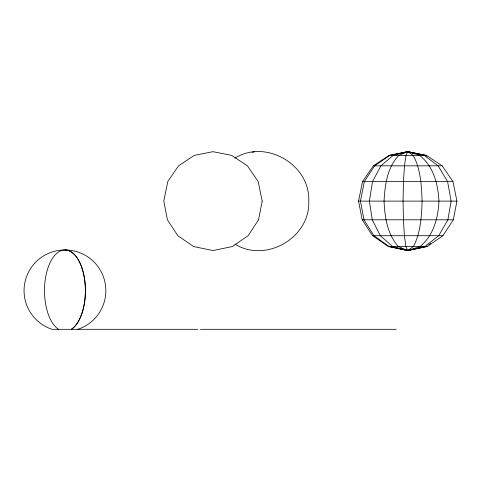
<?xml version="1.0" encoding="UTF-8"?>
<svg xmlns="http://www.w3.org/2000/svg" width="481" height="481" viewBox="0 0 481 481"><rect width="100%" height="100%" fill="white"/><g stroke="black" fill="none" stroke-linecap="round" stroke-linejoin="round"><path stroke-width="0.72" d="M453.294 219.805L456.95 201.112L452.964 181.626L442.195 165.825L426.352 155.357L407.744 151.689L389.141 155.357L373.298 165.825L362.53 181.626L358.543 201.112L362.199 219.805L372.613 235.72L388.347 246.537L407.744 250.541L427.146 246.537L442.881 235.72L453.294 219.805L362.199 219.805M428.811 244.805L430.627 243.506M394.919 247.535L407.744 250.541L413.413 246.537C420.755 232.594 421.506 216.54 422.12 201.112C421.416 185.582 420.827 169.318 413.185 155.357L407.744 151.689L389.869 155.357L374.639 165.825L364.291 181.626L360.455 201.112L363.967 219.805L373.977 235.72L389.099 246.537L407.744 250.541L426.394 246.537M234.981 158.123C265.807 138.726 310.413 164.742 308.76 201.112C310.413 237.488 265.807 263.504 234.981 244.107M426.845 156.193L425.625 155.357L407.744 151.689L393.248 155.357L380.904 165.825L372.51 181.626L369.402 201.112L372.252 219.805L380.369 235.72L392.628 246.537L407.744 250.541L409.084 249.97M404.329 249.429L407.744 250.541L420.045 246.537C433.603 235.498 438.197 217.911 438.937 201.112C438.089 184.163 433.555 166.246 419.54 155.357L407.744 151.689L392.063 155.201M404.28 152.766L407.744 151.689L424.146 155.357L438.113 165.825L447.607 181.626L451.118 201.112L447.895 219.805L438.714 235.72L424.849 246.537L407.744 250.541L398.4 246.537C387.253 234.169 384.788 217.141 384.042 201.112C384.896 184.963 387.223 167.635 398.785 155.357L407.744 151.689L413.546 153.156M406.613 249.741L407.744 250.541L414.225 248.827M252.086 152.224L254.491 151.93M389.141 155.357L426.352 155.357M373.298 165.825L442.195 165.825M362.53 181.626L452.964 181.626M358.543 201.112L456.95 201.112M372.613 235.72L442.881 235.72M388.347 246.537L427.146 246.537M65.067 249.988A40.669 20.334 90 0 1 85.149 284.259A40.669 20.334 -90 0 1 71.386 329.311A40.669 20.334 90 0 0 85.149 284.259A40.669 20.334 -90 0 0 65.067 249.988L64.833 249.988A40.669 20.334 -90 0 0 44.751 284.259A40.669 20.334 -90 0 0 58.514 329.311M197.829 329.311L52.08 329.311A40.669 40.669 0 0 1 64.719 249.988M200.379 329.311L396.218 329.311M410.503 152.82L407.744 151.689L405.976 155.357L404.467 165.825L403.445 181.626L403.066 201.112L403.409 219.805L404.401 235.72L405.898 246.537L407.744 250.541M65.182 249.988A40.669 40.669 0 0 1 77.82 329.311M262.187 201.112L258.531 219.805L248.118 235.72L232.383 246.537L212.981 250.541L193.584 246.537L177.85 235.72L167.43 219.805L163.78 201.112L167.767 181.626L178.535 165.825L194.378 155.357L212.981 151.689L231.589 155.357L247.432 165.825L258.201 181.626L262.187 201.112"/></g></svg>
